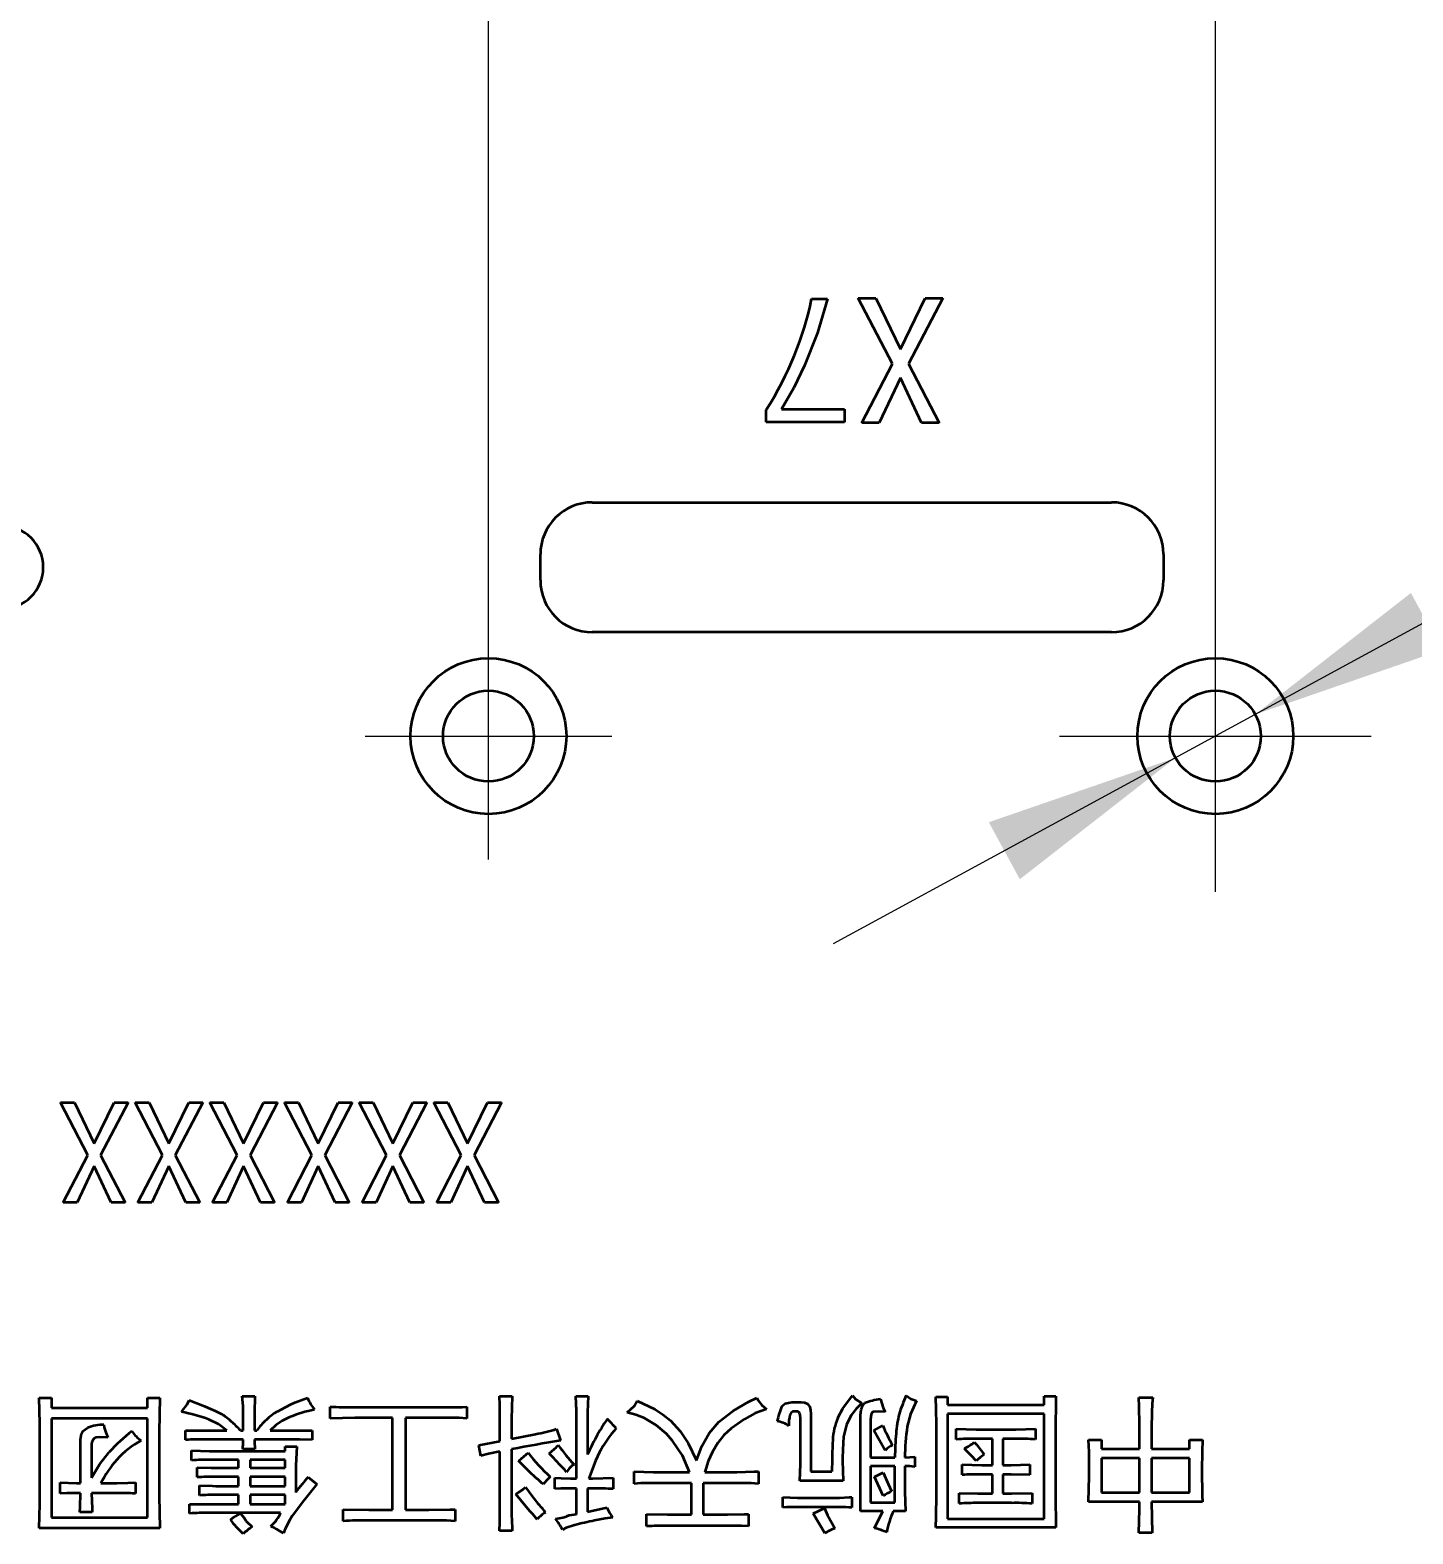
# Model space of a CAD drawing. Header units: millimetres. Extents: x -631 to 3210, y -446 to 2288.
# Drawn here: x -359.8 to -306.5, y 194.5 to 252.4 of the extents above; entities that cross this region are included whole.
import ezdxf

# ---------------------------------------------------------------- set-up
doc = ezdxf.new("R2010")
doc.units = ezdxf.units.MM
doc.linetypes.add('点画线', pattern=[18, 12, -2, 2, -2])
doc.layers.get('0').update_dxf_attribs({"lineweight": 18})
doc.layers.add('中心线层', color=1, linetype='点画线', lineweight=18)
doc.layers.add('尺寸线层', color=3, linetype='Continuous', lineweight=18)
doc.styles.get("Standard").update_dxf_attribs({"font": 'txt.shx', "bigfont": 'gbcbig.shx'})
doc.dimstyles.get("Standard").update_dxf_attribs({"dimscale": 3, "dimtxt": 0.18, "dimasz": 0.18, "dimexe": 0.18, "dimexo": 0.0625, "dimgap": 0.09, "dimtad": 0, "dimtih": 1, "dimtoh": 1, "dimdec": 4, "dimzin": 0, "dimdsep": 46, "dimtxsty": 'Standard', "dimcen": 0.09, "dimdle": 0.36, "dimadec": 0, "dimazin": 0, "dimtfac": 1, "dimtdec": 4, "dimtofl": 0, "dimtmove": 0, "dimatfit": 3, "dimfxl": 0, "dimtolj": 1, "dimtzin": 0, "dimarcsym": 0})

# ---------------------------------------------------------------- blocks, each defined once
blk = doc.blocks.new('*X301')
at = {"layer": '尺寸线层', "linetype": 'Continuous'}
for points in [[(-404.652, 310.484), (-397.152, 311.734), (-397.152, 309.234)], [(-342.152, 310.484), (-349.652, 311.734), (-349.652, 309.234)]]:
    blk.add_hatch(color=0, dxfattribs=at).paths.add_polyline_path(points, flags=0)
at = {"layer": '尺寸线层', "color": 0, "linetype": 'Continuous'}
for p, q in [((-404.652, 227.051), (-404.652, 314.234)), ((-342.152, 227.051), (-342.152, 314.234)), ((-404.652, 310.484), (-342.152, 310.484))]:
    blk.add_line(p, q, dxfattribs=at)
at = {"layer": '尺寸线层', "color": 0, "insert": (-373.402, 316.823), "char_height": 7.5, "width": 45, "attachment_point": 5}
blk.add_mtext('62,5', dxfattribs=at)
blk = doc.blocks.new('*X302')
at = {"layer": '尺寸线层', "linetype": 'Continuous'}
for points in [[(-342.152, 310.484), (-334.652, 311.734), (-334.652, 309.234)], [(-314.152, 310.484), (-321.652, 311.734), (-321.652, 309.234)]]:
    blk.add_hatch(color=0, dxfattribs=at).paths.add_polyline_path(points, flags=0)
at = {"layer": '尺寸线层', "color": 0, "linetype": 'Continuous'}
for p, q in [((-342.152, 227.051), (-342.152, 314.234)), ((-314.152, 227.051), (-314.152, 314.234)), ((-342.152, 310.484), (-314.152, 310.484))]:
    blk.add_line(p, q, dxfattribs=at)
at = {"layer": '尺寸线层', "color": 0, "insert": (-328.152, 316.109), "char_height": 7.5, "width": 24.28571, "attachment_point": 5}
blk.add_mtext('28', dxfattribs=at)
blk = doc.blocks.new('*X308')
at = {"layer": '尺寸线层', "linetype": 'Continuous'}
for points in [[(-312.614, 226.011), (-305.427, 228.491), (-306.62, 230.688)], [(-315.69, 224.34), (-321.685, 219.663), (-322.878, 221.86)]]:
    blk.add_hatch(color=0, dxfattribs=at).paths.add_polyline_path(points, flags=0)
at = {"layer": '尺寸线层', "color": 0, "linetype": 'Continuous'}
for q in [(-328.872, 217.182), (-240.833, 230.359)]:
    blk.add_line((-304.607, 230.359), q, dxfattribs=at)
at = {"layer": '尺寸线层', "color": 0, "char_height": 7.5, "attachment_point": 5}
for s, insert, width in [('4-%%C3,5', (-268.97, 236.699), 77.85714), ('沉孔%%C6*90%%D', (-268.97, 223.693), 112.54762)]:
    blk.add_mtext(s, dxfattribs=dict(at, insert=insert, width=width))

msp = doc.modelspace()

# ---------------------------------------------------------------- linework, layer by layer
at = {"color": 7, "lineweight": 35, "ltscale": 0.015454}
msp.add_line((-329.708, 242.007), (-329.09, 242.007), dxfattribs=at)
at = {"color": 7, "lineweight": 35, "ltscale": 0.071302}
msp.add_line((-326.59, 239.507), (-327.911, 242.035), dxfattribs=at)
at = {"color": 7, "lineweight": 35, "ltscale": 0.016858}
for p, q in [((-327.911, 242.035), (-327.236, 242.035)), ((-327.096, 237.232), (-327.77, 237.232)), ((-324.792, 237.232), (-325.467, 237.232))]:
    msp.add_line(p, q, dxfattribs=at)
at = {"color": 7, "lineweight": 35, "ltscale": 0.054649}
for p, q in [((-327.236, 242.035), (-326.281, 240.069)), ((-326.281, 240.069), (-325.326, 242.035))]:
    msp.add_line(p, q, dxfattribs=at)
at = {"color": 7, "lineweight": 35, "ltscale": 0.071296}
msp.add_line((-324.652, 242.035), (-325.972, 239.507), dxfattribs=at)
at = {"color": 7, "lineweight": 35, "ltscale": 0.016846}
msp.add_line((-325.326, 242.035), (-324.652, 242.035), dxfattribs=at)
at = {"color": 7, "lineweight": 35, "ltscale": 0.064073}
for p, q in [((-327.77, 237.232), (-326.59, 239.507)), ((-325.972, 239.507), (-324.792, 237.232))]:
    msp.add_line(p, q, dxfattribs=at)
at = {"color": 7, "lineweight": 35, "ltscale": 0.048065}
for p, q in [((-326.281, 238.973), (-327.096, 237.232)), ((-325.467, 237.232), (-326.281, 238.973))]:
    msp.add_line(p, q, dxfattribs=at)
at = {"color": 7, "lineweight": 35, "ltscale": 0.011938}
msp.add_line((-331.45, 237.26), (-331.45, 237.737), dxfattribs=at)
at = {"color": 7, "lineweight": 35, "ltscale": 0.060388}
msp.add_line((-330.86, 237.765), (-328.444, 237.765), dxfattribs=at)
at = {"color": 7, "lineweight": 35, "ltscale": 0.01264}
msp.add_line((-328.444, 237.765), (-328.444, 237.26), dxfattribs=at)
at = {"color": 7, "lineweight": 35, "ltscale": 0.075134}
msp.add_line((-328.444, 237.26), (-331.45, 237.26), dxfattribs=at)
at = {"color": 7, "lineweight": 35}
for p, q in [((-338.152, 234.176), (-318.152, 234.176)), ((-318.152, 229.176), (-338.152, 229.176))]:
    msp.add_line(p, q, dxfattribs=at)
at = {"color": 7, "lineweight": 35, "ltscale": 0.025}
for p, q in [((-340.152, 231.176), (-340.152, 232.176)), ((-316.152, 232.176), (-316.152, 231.176))]:
    msp.add_line(p, q, dxfattribs=at)
at = {"color": 7, "lineweight": 35, "ltscale": 0.057041}
for p, q in [((-357.584, 209.041), (-358.641, 211.063)), ((-356.034, 211.063), (-357.09, 209.041)), ((-354.708, 209.041), (-355.765, 211.063)), ((-353.158, 211.063), (-354.214, 209.041)), ((-351.832, 209.041), (-352.888, 211.063)), ((-350.281, 211.063), (-351.337, 209.041)), ((-348.956, 209.041), (-350.012, 211.063)), ((-347.405, 211.063), (-348.461, 209.041)), ((-346.079, 209.041), (-347.135, 211.063)), ((-344.528, 211.063), (-345.584, 209.041)), ((-343.203, 209.041), (-344.259, 211.063)), ((-341.652, 211.063), (-342.708, 209.041))]:
    msp.add_line(p, q, dxfattribs=at)
at = {"color": 7, "lineweight": 35, "ltscale": 0.013477}
for p, q in [((-358.641, 211.063), (-358.102, 211.063)), ((-356.573, 211.063), (-356.034, 211.063)), ((-344.259, 211.063), (-343.72, 211.063)), ((-342.191, 211.063), (-341.652, 211.063)), ((-357.989, 207.221), (-358.528, 207.221)), ((-341.765, 207.221), (-342.304, 207.221))]:
    msp.add_line(p, q, dxfattribs=at)
at = {"color": 7, "lineweight": 35, "ltscale": 0.04372}
for p, q in [((-358.102, 211.063), (-357.337, 209.49)), ((-357.337, 209.49), (-356.573, 211.063)), ((-355.225, 211.063), (-354.461, 209.49)), ((-352.349, 211.063), (-351.584, 209.49)), ((-348.708, 209.49), (-347.944, 211.063)), ((-345.832, 209.49), (-345.068, 211.063)), ((-343.72, 211.063), (-342.956, 209.49)), ((-342.956, 209.49), (-342.191, 211.063))]:
    msp.add_line(p, q, dxfattribs=at)
at = {"color": 7, "lineweight": 35, "ltscale": 0.013489}
for p, q in [((-355.765, 211.063), (-355.225, 211.063)), ((-353.697, 211.063), (-353.158, 211.063)), ((-352.888, 211.063), (-352.349, 211.063)), ((-350.821, 211.063), (-350.281, 211.063)), ((-350.012, 211.063), (-349.472, 211.063)), ((-347.944, 211.063), (-347.405, 211.063)), ((-347.135, 211.063), (-346.596, 211.063)), ((-345.068, 211.063), (-344.528, 211.063)), ((-356.146, 207.221), (-356.686, 207.221)), ((-355.113, 207.221), (-355.652, 207.221)), ((-353.27, 207.221), (-353.81, 207.221)), ((-352.236, 207.221), (-352.776, 207.221)), ((-350.394, 207.221), (-350.933, 207.221)), ((-349.36, 207.221), (-349.899, 207.221)), ((-347.517, 207.221), (-348.057, 207.221)), ((-346.483, 207.221), (-347.023, 207.221)), ((-344.641, 207.221), (-345.18, 207.221)), ((-343.607, 207.221), (-344.146, 207.221)), ((-317.102, 199.715), (-316.562, 199.715))]:
    msp.add_line(p, q, dxfattribs=at)
at = {"color": 7, "lineweight": 35, "ltscale": 0.043715}
for p, q in [((-354.461, 209.49), (-353.697, 211.063)), ((-351.584, 209.49), (-350.821, 211.063)), ((-349.472, 211.063), (-348.708, 209.49)), ((-346.596, 211.063), (-345.832, 209.49))]:
    msp.add_line(p, q, dxfattribs=at)
at = {"color": 7, "lineweight": 35, "ltscale": 0.05126}
for p, q in [((-358.528, 207.221), (-357.584, 209.041)), ((-357.09, 209.041), (-356.146, 207.221)), ((-355.652, 207.221), (-354.708, 209.041)), ((-354.214, 209.041), (-353.27, 207.221)), ((-352.776, 207.221), (-351.832, 209.041)), ((-351.337, 209.041), (-350.394, 207.221)), ((-349.899, 207.221), (-348.956, 209.041)), ((-348.461, 209.041), (-347.517, 207.221)), ((-347.023, 207.221), (-346.079, 209.041)), ((-345.584, 209.041), (-344.641, 207.221)), ((-344.146, 207.221), (-343.203, 209.041)), ((-342.708, 209.041), (-341.765, 207.221))]:
    msp.add_line(p, q, dxfattribs=at)
at = {"color": 7, "lineweight": 35, "ltscale": 0.038456}
for p, q in [((-357.337, 208.614), (-357.989, 207.221)), ((-354.461, 208.614), (-355.113, 207.221)), ((-351.584, 208.614), (-352.236, 207.221)), ((-348.057, 207.221), (-348.708, 208.614)), ((-345.18, 207.221), (-345.832, 208.614)), ((-342.304, 207.221), (-342.956, 208.614))]:
    msp.add_line(p, q, dxfattribs=at)
at = {"color": 7, "lineweight": 35, "ltscale": 0.038451}
for p, q in [((-356.686, 207.221), (-357.337, 208.614)), ((-353.81, 207.221), (-354.461, 208.614)), ((-350.933, 207.221), (-351.584, 208.614)), ((-348.708, 208.614), (-349.36, 207.221)), ((-345.832, 208.614), (-346.483, 207.221)), ((-342.956, 208.614), (-343.607, 207.221))]:
    msp.add_line(p, q, dxfattribs=at)
at = {"color": 7, "lineweight": 35, "ltscale": 0.011792}
for p, q in [((-359.461, 199.692), (-358.989, 199.692)), ((-355.281, 199.692), (-354.81, 199.692)), ((-351.146, 197.715), (-351.618, 197.715)), ((-326.09, 195.333), (-326.562, 195.333))]:
    msp.add_line(p, q, dxfattribs=at)
at = {"color": 7, "lineweight": 35, "ltscale": 0.00955}
for p, q in [((-358.989, 199.692), (-358.989, 199.31)), ((-355.281, 199.31), (-355.281, 199.692)), ((-353.371, 196.636), (-353.371, 197.018)), ((-325.731, 197.423), (-325.731, 197.041)), ((-353.281, 195.94), (-353.281, 196.322))]:
    msp.add_line(p, q, dxfattribs=at)
at = {"color": 7, "lineweight": 35, "ltscale": 0.0927}
for p, q in [((-358.989, 199.31), (-355.281, 199.31)), ((-355.281, 198.906), (-358.989, 198.906)), ((-358.989, 195.086), (-355.281, 195.086))]:
    msp.add_line(p, q, dxfattribs=at)
at = {"color": 7, "lineweight": 35, "ltscale": 0.032589}
msp.add_line((-354.81, 199.692), (-354.832, 198.389), dxfattribs=at)
at = {"color": 7, "lineweight": 35, "ltscale": 0.012354}
for p, q in [((-351.641, 199.76), (-351.146, 199.76)), ((-321.843, 198.119), (-322.337, 198.119)), ((-315.146, 198.074), (-314.652, 198.074))]:
    msp.add_line(p, q, dxfattribs=at)
at = {"color": 7, "lineweight": 35, "ltscale": 0.011237}
for p, q in [((-348.248, 198.906), (-348.248, 199.355)), ((-342.989, 199.355), (-342.989, 198.906))]:
    msp.add_line(p, q, dxfattribs=at)
at = {"color": 7, "lineweight": 35, "ltscale": 0.087073}
msp.add_line((-347.326, 199.333), (-343.843, 199.333), dxfattribs=at)
at = {"color": 7, "lineweight": 35, "ltscale": 0.012366}
for p, q in [((-341.731, 199.76), (-341.236, 199.76)), ((-319.034, 198.074), (-318.54, 198.074)), ((-341.236, 194.569), (-341.731, 194.569))]:
    msp.add_line(p, q, dxfattribs=at)
at = {"color": 7, "lineweight": 35, "ltscale": 0.021917}
msp.add_line((-341.236, 199.76), (-341.259, 198.883), dxfattribs=at)
at = {"color": 7, "lineweight": 35, "ltscale": 0.011804}
for p, q in [((-338.787, 199.76), (-338.315, 199.76)), ((-357.416, 195.288), (-357.888, 195.288))]:
    msp.add_line(p, q, dxfattribs=at)
at = {"color": 7, "lineweight": 35, "ltscale": 0.008984}
msp.add_line((-330.472, 199.535), (-330.113, 199.535), dxfattribs=at)
at = {"color": 7, "lineweight": 35, "ltscale": 0.011243}
for p, q in [((-324.922, 199.737), (-324.472, 199.737)), ((-320.742, 199.76), (-320.292, 199.76)), ((-349.978, 197.827), (-349.528, 197.827))]:
    msp.add_line(p, q, dxfattribs=at)
at = {"color": 7, "lineweight": 35, "ltscale": 0.007865}
for p, q in [((-324.472, 199.737), (-324.472, 199.423)), ((-351.776, 196.996), (-351.776, 197.31)), ((-351.326, 197.31), (-351.326, 196.996)), ((-349.978, 196.996), (-349.978, 197.31))]:
    msp.add_line(p, q, dxfattribs=at)
at = {"color": 7, "lineweight": 35, "ltscale": 0.09325}
for p, q in [((-324.472, 199.423), (-320.742, 199.423)), ((-320.742, 199.086), (-324.472, 199.086)), ((-324.472, 195.041), (-320.742, 195.041))]:
    msp.add_line(p, q, dxfattribs=at)
at = {"color": 7, "lineweight": 35, "ltscale": 0.008427}
for p, q in [((-320.742, 199.423), (-320.742, 199.76)), ((-318.54, 198.074), (-318.54, 197.737)), ((-315.146, 197.737), (-315.146, 198.074))]:
    msp.add_line(p, q, dxfattribs=at)
at = {"color": 7, "lineweight": 35, "ltscale": 0.035959}
msp.add_line((-320.292, 199.76), (-320.315, 198.322), dxfattribs=at)
at = {"color": 7, "lineweight": 35, "ltscale": 0.095506}
for p, q in [((-358.989, 198.906), (-358.989, 195.086)), ((-355.281, 195.086), (-355.281, 198.906))]:
    msp.add_line(p, q, dxfattribs=at)
at = {"color": 7, "lineweight": 35, "ltscale": 0.012921}
for p, q in [((-351.596, 198.434), (-351.596, 198.951)), ((-351.169, 198.951), (-351.169, 198.434))]:
    msp.add_line(p, q, dxfattribs=at)
at = {"color": 7, "lineweight": 35, "ltscale": 0.023603}
msp.add_line((-347.304, 198.928), (-348.248, 198.906), dxfattribs=at)
at = {"color": 7, "lineweight": 35, "ltscale": 0.036511}
for p, q in [((-345.843, 198.928), (-347.304, 198.928)), ((-318.54, 197.737), (-317.079, 197.737)), ((-316.607, 197.737), (-315.146, 197.737)), ((-317.079, 197.378), (-318.54, 197.378)), ((-315.146, 197.378), (-316.607, 197.378)), ((-318.54, 196.052), (-317.079, 196.052)), ((-316.607, 196.052), (-315.146, 196.052))]:
    msp.add_line(p, q, dxfattribs=at)
at = {"color": 7, "lineweight": 35, "ltscale": 0.088764}
for p, q in [((-345.843, 195.378), (-345.843, 198.928)), ((-345.349, 198.928), (-345.349, 195.378))]:
    msp.add_line(p, q, dxfattribs=at)
at = {"color": 7, "lineweight": 35, "ltscale": 0.037073}
msp.add_line((-343.866, 198.928), (-345.349, 198.928), dxfattribs=at)
at = {"color": 7, "lineweight": 35, "ltscale": 0.021349}
msp.add_line((-341.708, 198.03), (-341.708, 198.883), dxfattribs=at)
at = {"color": 7, "lineweight": 35, "ltscale": 0.019101}
msp.add_line((-341.259, 198.883), (-341.259, 198.119), dxfattribs=at)
at = {"color": 7, "lineweight": 35, "ltscale": 0.060113}
for p, q in [((-338.765, 196.591), (-338.765, 198.996)), ((-324.899, 195.962), (-324.899, 198.367))]:
    msp.add_line(p, q, dxfattribs=at)
at = {"color": 7, "lineweight": 35, "ltscale": 0.037079}
msp.add_line((-338.337, 198.996), (-338.337, 197.513), dxfattribs=at)
at = {"color": 7, "lineweight": 35, "ltscale": 0.002808}
msp.add_line((-330.27, 199.176), (-330.382, 199.176), dxfattribs=at)
at = {"color": 7, "lineweight": 35, "ltscale": 0.039887}
msp.add_line((-330.135, 197.31), (-330.135, 198.906), dxfattribs=at)
at = {"color": 7, "lineweight": 35, "ltscale": 0.055618}
msp.add_line((-329.731, 199.086), (-329.731, 196.861), dxfattribs=at)
at = {"color": 7, "lineweight": 35, "ltscale": 0.092697}
msp.add_line((-327.821, 195.333), (-327.821, 199.041), dxfattribs=at)
at = {"color": 7, "lineweight": 35, "ltscale": 0.036517}
msp.add_line((-327.438, 198.861), (-327.438, 197.4), dxfattribs=at)
at = {"color": 7, "lineweight": 35, "ltscale": 0.009824}
msp.add_line((-327.304, 198.434), (-326.967, 198.636), dxfattribs=at)
at = {"color": 7, "lineweight": 35, "ltscale": 0.101123}
for p, q in [((-324.472, 199.086), (-324.472, 195.041)), ((-320.742, 195.041), (-320.742, 199.086))]:
    msp.add_line(p, q, dxfattribs=at)
at = {"color": 7, "lineweight": 35, "ltscale": 0.024157}
msp.add_line((-317.079, 197.737), (-317.079, 198.704), dxfattribs=at)
at = {"color": 7, "lineweight": 35, "ltscale": 0.025842}
for p, q in [((-316.607, 198.771), (-316.607, 197.737)), ((-349.573, 197.086), (-349.573, 196.052))]:
    msp.add_line(p, q, dxfattribs=at)
at = {"color": 7, "lineweight": 35, "ltscale": 0.061797}
for p, q in [((-359.438, 195.917), (-359.438, 198.389)), ((-354.832, 198.389), (-354.832, 195.917))]:
    msp.add_line(p, q, dxfattribs=at)
at = {"color": 7, "lineweight": 35, "ltscale": 0.042135}
msp.add_line((-357.866, 196.412), (-357.866, 198.097), dxfattribs=at)
at = {"color": 7, "lineweight": 35, "ltscale": 0.008989}
for p, q in [((-353.821, 198.074), (-353.821, 198.434)), ((-348.944, 198.434), (-348.944, 198.074)), ((-353.664, 195.243), (-353.664, 195.603))]:
    msp.add_line(p, q, dxfattribs=at)
at = {"color": 7, "lineweight": 35, "ltscale": 0.039893}
msp.add_line((-353.821, 198.434), (-352.225, 198.434), dxfattribs=at)
at = {"color": 7, "lineweight": 35, "ltscale": 0.035962}
for p, q in [((-351.596, 198.097), (-353.034, 198.097)), ((-334.337, 196.412), (-335.776, 196.412))]:
    msp.add_line(p, q, dxfattribs=at)
at = {"color": 7, "lineweight": 35, "ltscale": 0.00282}
msp.add_line((-351.708, 198.434), (-351.596, 198.434), dxfattribs=at)
at = {"color": 7, "lineweight": 35, "ltscale": 0.002246}
msp.add_line((-351.169, 198.434), (-351.079, 198.434), dxfattribs=at)
at = {"color": 7, "lineweight": 35, "ltscale": 0.035388}
msp.add_line((-349.753, 198.097), (-351.169, 198.097), dxfattribs=at)
at = {"color": 7, "lineweight": 35, "ltscale": 0.040442}
msp.add_line((-350.562, 198.434), (-348.944, 198.434), dxfattribs=at)
at = {"color": 7, "lineweight": 35, "ltscale": 0.023469}
msp.add_line((-341.259, 198.119), (-340.337, 198.299), dxfattribs=at)
at = {"color": 7, "lineweight": 35, "ltscale": 0.011904}
msp.add_line((-339.528, 198.501), (-339.371, 198.052), dxfattribs=at)
at = {"color": 7, "lineweight": 35, "ltscale": 0.010113}
for p, q in [((-324.135, 198.097), (-324.135, 198.501)), ((-321.079, 198.501), (-321.079, 198.097)), ((-323.911, 196.726), (-323.911, 197.131)), ((-321.304, 197.131), (-321.304, 196.726)), ((-330.81, 195.468), (-330.81, 195.872)), ((-328.158, 195.872), (-328.158, 195.468))]:
    msp.add_line(p, q, dxfattribs=at)
at = {"color": 7, "lineweight": 35, "ltscale": 0.038196}
msp.add_line((-323.371, 198.479), (-321.843, 198.479), dxfattribs=at)
at = {"color": 7, "lineweight": 35, "ltscale": 0.015723}
msp.add_line((-322.742, 198.119), (-323.371, 198.119), dxfattribs=at)
at = {"color": 7, "lineweight": 35, "ltscale": 0.025281}
for p, q in [((-322.742, 197.108), (-322.742, 198.119)), ((-322.337, 198.119), (-322.337, 197.108)), ((-338.765, 195.198), (-338.765, 196.209))]:
    msp.add_line(p, q, dxfattribs=at)
at = {"color": 7, "lineweight": 35, "ltscale": 0.019112}
for p, q in [((-321.843, 198.479), (-321.079, 198.501)), ((-323.911, 197.131), (-323.146, 197.108))]:
    msp.add_line(p, q, dxfattribs=at)
at = {"color": 7, "lineweight": 35, "ltscale": 0.058989}
msp.add_line((-320.315, 198.322), (-320.315, 195.962), dxfattribs=at)
at = {"color": 7, "lineweight": 35, "ltscale": 0.032022}
msp.add_line((-357.438, 197.895), (-357.438, 196.614), dxfattribs=at)
at = {"color": 7, "lineweight": 35, "ltscale": 0.009551}
msp.add_line((-353.596, 197.288), (-353.596, 197.67), dxfattribs=at)
at = {"color": 7, "lineweight": 35, "ltscale": 0.017416}
msp.add_line((-353.596, 197.67), (-352.899, 197.648), dxfattribs=at)
at = {"color": 7, "lineweight": 35, "ltscale": 0.073035}
msp.add_line((-352.899, 197.648), (-349.978, 197.648), dxfattribs=at)
at = {"color": 7, "lineweight": 35, "ltscale": 0.004494}
msp.add_line((-349.978, 197.648), (-349.978, 197.827), dxfattribs=at)
at = {"color": 7, "lineweight": 35, "ltscale": 0.018573}
msp.add_line((-349.528, 197.827), (-349.573, 197.086), dxfattribs=at)
at = {"color": 7, "lineweight": 35, "ltscale": 0.020594}
msp.add_line((-342.517, 197.872), (-341.708, 198.03), dxfattribs=at)
at = {"color": 7, "lineweight": 35, "ltscale": 0.010252}
msp.add_line((-342.45, 197.468), (-342.517, 197.872), dxfattribs=at)
at = {"color": 7, "lineweight": 35, "ltscale": 0.062921}
for p, q in [((-341.708, 195.108), (-341.708, 197.625)), ((-341.259, 197.715), (-341.259, 195.198))]:
    msp.add_line(p, q, dxfattribs=at)
at = {"color": 7, "lineweight": 35, "ltscale": 0.027527}
msp.add_line((-351.776, 197.31), (-352.877, 197.31), dxfattribs=at)
at = {"color": 7, "lineweight": 35, "ltscale": 0.023035}
for p, q in [((-352.697, 196.996), (-351.776, 196.996)), ((-351.776, 196.659), (-352.697, 196.659)), ((-346.765, 195.378), (-345.843, 195.378)), ((-335.259, 195.198), (-334.337, 195.198))]:
    msp.add_line(p, q, dxfattribs=at)
at = {"color": 7, "lineweight": 35, "ltscale": 0.033704}
for p, q in [((-349.978, 197.31), (-351.326, 197.31)), ((-351.326, 196.996), (-349.978, 196.996)), ((-349.978, 196.659), (-351.326, 196.659)), ((-351.326, 196.299), (-349.978, 196.299)), ((-349.978, 195.962), (-351.326, 195.962)), ((-351.326, 195.603), (-349.978, 195.603))]:
    msp.add_line(p, q, dxfattribs=at)
at = {"color": 7, "lineweight": 35, "ltscale": 0.018278}
msp.add_line((-340.472, 196.749), (-340.989, 197.265), dxfattribs=at)
at = {"color": 7, "lineweight": 35, "ltscale": 0.019109}
msp.add_line((-328.517, 197.265), (-328.495, 196.501), dxfattribs=at)
at = {"color": 7, "lineweight": 35, "ltscale": 0.023596}
for p, q in [((-327.438, 197.4), (-326.495, 197.4)), ((-326.495, 197.063), (-327.438, 197.063)), ((-356.495, 196.03), (-357.438, 196.03)), ((-333.888, 195.198), (-332.944, 195.198)), ((-327.438, 195.67), (-326.495, 195.67))]:
    msp.add_line(p, q, dxfattribs=at)
at = {"color": 7, "lineweight": 35, "ltscale": 0.034831}
for p, q in [((-327.438, 197.063), (-327.438, 195.67)), ((-326.495, 195.67), (-326.495, 197.063))]:
    msp.add_line(p, q, dxfattribs=at)
at = {"color": 7, "lineweight": 35, "ltscale": 0.024719}
msp.add_line((-326.113, 197.063), (-326.113, 196.074), dxfattribs=at)
at = {"color": 7, "lineweight": 35, "ltscale": 0.010107}
for p, q in [((-323.146, 197.108), (-322.742, 197.108)), ((-322.742, 196.749), (-323.146, 196.749))]:
    msp.add_line(p, q, dxfattribs=at)
at = {"color": 7, "lineweight": 35, "ltscale": 0.007861}
for p, q in [((-322.337, 197.108), (-322.023, 197.108)), ((-322.023, 196.749), (-322.337, 196.749))]:
    msp.add_line(p, q, dxfattribs=at)
at = {"color": 7, "lineweight": 35, "ltscale": 0.01799}
for p, q in [((-322.023, 197.108), (-321.304, 197.131)), ((-321.304, 196.726), (-322.023, 196.749)), ((-324.023, 196.03), (-323.304, 196.007))]:
    msp.add_line(p, q, dxfattribs=at)
at = {"color": 7, "lineweight": 35, "ltscale": 0.033146}
for p, q in [((-318.54, 197.378), (-318.54, 196.052)), ((-317.079, 196.052), (-317.079, 197.378)), ((-316.607, 197.378), (-316.607, 196.052)), ((-315.146, 196.052), (-315.146, 197.378))]:
    msp.add_line(p, q, dxfattribs=at)
at = {"color": 7, "lineweight": 35, "ltscale": 0.010674}
for p, q in [((-358.652, 196.007), (-358.652, 196.434)), ((-355.753, 196.434), (-355.753, 196.007)), ((-339.596, 196.187), (-339.596, 196.614)), ((-337.349, 196.614), (-337.349, 196.187))]:
    msp.add_line(p, q, dxfattribs=at)
at = {"color": 7, "lineweight": 35, "ltscale": 0.015173}
msp.add_line((-357.079, 196.412), (-356.472, 196.412), dxfattribs=at)
at = {"color": 7, "lineweight": 35, "ltscale": 0.021912}
for p, q in [((-352.652, 196.299), (-351.776, 196.299)), ((-351.776, 195.962), (-352.652, 195.962))]:
    msp.add_line(p, q, dxfattribs=at)
at = {"color": 7, "lineweight": 35, "ltscale": 0.008988}
for p, q in [((-351.776, 196.299), (-351.776, 196.659)), ((-351.326, 196.659), (-351.326, 196.299)), ((-349.978, 196.299), (-349.978, 196.659)), ((-351.776, 195.603), (-351.776, 195.962)), ((-351.326, 195.962), (-351.326, 195.603)), ((-349.978, 195.603), (-349.978, 195.962))]:
    msp.add_line(p, q, dxfattribs=at)
at = {"color": 7, "lineweight": 35, "ltscale": 0.020353}
msp.add_line((-348.765, 196.367), (-349.28, 195.736), dxfattribs=at)
at = {"color": 7, "lineweight": 35, "ltscale": 0.010788}
msp.add_line((-349.102, 196.636), (-348.765, 196.367), dxfattribs=at)
at = {"color": 7, "lineweight": 35, "ltscale": 0.005615}
msp.add_line((-338.989, 196.591), (-338.765, 196.591), dxfattribs=at)
at = {"color": 7, "lineweight": 35, "ltscale": 0.003931}
msp.add_line((-338.292, 196.591), (-338.135, 196.591), dxfattribs=at)
at = {"color": 7, "lineweight": 35, "ltscale": 0.019674}
for p, q in [((-338.135, 196.591), (-337.349, 196.614)), ((-322, 196.007), (-321.214, 196.03))]:
    msp.add_line(p, q, dxfattribs=at)
at = {"color": 7, "lineweight": 35, "ltscale": 0.011798}
for p, q in [((-336.54, 196.389), (-336.54, 196.861)), ((-331.753, 196.861), (-331.753, 196.389))]:
    msp.add_line(p, q, dxfattribs=at)
at = {"color": 7, "lineweight": 35, "ltscale": 0.018539}
for p, q in [((-336.54, 196.861), (-335.798, 196.839)), ((-322.742, 196.007), (-322.742, 196.749)), ((-322.337, 196.749), (-322.337, 196.007))]:
    msp.add_line(p, q, dxfattribs=at)
at = {"color": 7, "lineweight": 35, "ltscale": 0.034839}
msp.add_line((-335.798, 196.839), (-334.405, 196.839), dxfattribs=at)
at = {"color": 7, "lineweight": 35, "ltscale": 0.030337}
for p, q in [((-334.337, 195.198), (-334.337, 196.412)), ((-333.888, 196.412), (-333.888, 195.198))]:
    msp.add_line(p, q, dxfattribs=at)
at = {"color": 7, "lineweight": 35, "ltscale": 0.032593}
msp.add_line((-332.584, 196.412), (-333.888, 196.412), dxfattribs=at)
at = {"color": 7, "lineweight": 35, "ltscale": 0.030908}
msp.add_line((-333.821, 196.839), (-332.584, 196.839), dxfattribs=at)
at = {"color": 7, "lineweight": 35, "ltscale": 0.041577}
for p, q in [((-328.495, 196.501), (-330.158, 196.501)), ((-328.607, 195.49), (-330.27, 195.49))]:
    msp.add_line(p, q, dxfattribs=at)
at = {"color": 7, "lineweight": 35, "ltscale": 0.020227}
msp.add_line((-329.731, 196.861), (-328.922, 196.861), dxfattribs=at)
at = {"color": 7, "lineweight": 35, "ltscale": 0.009296}
msp.add_line((-327.281, 196.659), (-326.944, 196.816), dxfattribs=at)
at = {"color": 7, "lineweight": 35, "ltscale": 0.020362}
msp.add_line((-326.944, 195.917), (-327.281, 196.659), dxfattribs=at)
at = {"color": 7, "lineweight": 35, "ltscale": 0.030904}
msp.add_line((-354.832, 195.917), (-354.81, 194.681), dxfattribs=at)
at = {"color": 7, "lineweight": 35, "ltscale": 0.021152}
msp.add_line((-340.562, 195.333), (-341.102, 195.985), dxfattribs=at)
at = {"color": 7, "lineweight": 35, "ltscale": 0.006177}
msp.add_line((-338.765, 196.209), (-339.012, 196.209), dxfattribs=at)
at = {"color": 7, "lineweight": 35, "ltscale": 0.005054}
msp.add_line((-338.135, 196.209), (-338.337, 196.209), dxfattribs=at)
at = {"color": 7, "lineweight": 35, "ltscale": 0.022472}
msp.add_line((-338.337, 196.209), (-338.337, 195.31), dxfattribs=at)
at = {"color": 7, "lineweight": 35, "ltscale": 0.014062}
msp.add_line((-330.81, 195.872), (-330.248, 195.85), dxfattribs=at)
at = {"color": 7, "lineweight": 35, "ltscale": 0.040454}
msp.add_line((-330.248, 195.85), (-328.629, 195.85), dxfattribs=at)
at = {"color": 7, "lineweight": 35, "ltscale": 0.018548}
msp.add_line((-326.113, 196.074), (-326.09, 195.333), dxfattribs=at)
at = {"color": 7, "lineweight": 35, "ltscale": 0.010112}
for p, q in [((-324.023, 195.625), (-324.023, 196.03)), ((-321.214, 196.03), (-321.214, 195.625))]:
    msp.add_line(p, q, dxfattribs=at)
at = {"color": 7, "lineweight": 35, "ltscale": 0.014038}
msp.add_line((-323.304, 196.007), (-322.742, 196.007), dxfattribs=at)
at = {"color": 7, "lineweight": 35, "ltscale": 0.008423}
msp.add_line((-322.337, 196.007), (-322, 196.007), dxfattribs=at)
at = {"color": 7, "lineweight": 35, "ltscale": 0.031466}
msp.add_line((-320.315, 195.962), (-320.292, 194.704), dxfattribs=at)
at = {"color": 7, "lineweight": 35, "ltscale": 0.047192}
msp.add_line((-353.664, 195.603), (-351.776, 195.603), dxfattribs=at)
at = {"color": 7, "lineweight": 35, "ltscale": 0.069104}
msp.add_line((-350.158, 195.265), (-352.922, 195.265), dxfattribs=at)
at = {"color": 7, "lineweight": 35, "ltscale": 0.011236}
for p, q in [((-347.753, 194.951), (-347.753, 195.4)), ((-343.438, 195.4), (-343.438, 194.951))]:
    msp.add_line(p, q, dxfattribs=at)
at = {"color": 7, "lineweight": 35, "ltscale": 0.024726}
msp.add_line((-347.753, 195.4), (-346.765, 195.378), dxfattribs=at)
at = {"color": 7, "lineweight": 35, "ltscale": 0.022473}
msp.add_line((-345.349, 195.378), (-344.45, 195.378), dxfattribs=at)
at = {"color": 7, "lineweight": 35, "ltscale": 0.018955}
msp.add_line((-338.337, 195.31), (-337.596, 195.468), dxfattribs=at)
at = {"color": 7, "lineweight": 35, "ltscale": 0.011797}
for p, q in [((-336.068, 194.749), (-336.068, 195.221)), ((-332.135, 195.221), (-332.135, 194.749))]:
    msp.add_line(p, q, dxfattribs=at)
at = {"color": 7, "lineweight": 35, "ltscale": 0.020235}
msp.add_line((-336.068, 195.221), (-335.259, 195.198), dxfattribs=at)
at = {"color": 7, "lineweight": 35, "ltscale": 0.011806}
msp.add_line((-329.641, 195.243), (-329.214, 195.445), dxfattribs=at)
at = {"color": 7, "lineweight": 35, "ltscale": 0.022158}
msp.add_line((-329.191, 194.479), (-329.641, 195.243), dxfattribs=at)
at = {"color": 7, "lineweight": 35, "ltscale": 0.02135}
msp.add_line((-326.967, 195.333), (-327.821, 195.333), dxfattribs=at)
at = {"color": 7, "lineweight": 35, "ltscale": 0.018089}
msp.add_line((-327.281, 194.681), (-326.967, 195.333), dxfattribs=at)
at = {"color": 7, "lineweight": 35, "ltscale": 0.032581}
msp.add_line((-322, 195.648), (-323.304, 195.648), dxfattribs=at)
at = {"color": 7, "lineweight": 35, "ltscale": 0.048877}
msp.add_line((-317.079, 195.692), (-319.034, 195.692), dxfattribs=at)
at = {"color": 7, "lineweight": 35, "ltscale": 0.029781}
msp.add_line((-316.607, 195.692), (-316.584, 194.501), dxfattribs=at)
at = {"color": 7, "lineweight": 35, "ltscale": 0.048865}
msp.add_line((-314.652, 195.692), (-316.607, 195.692), dxfattribs=at)
at = {"color": 7, "lineweight": 35, "ltscale": 0.116284}
msp.add_line((-354.81, 194.681), (-359.461, 194.681), dxfattribs=at)
at = {"color": 7, "lineweight": 35, "ltscale": 0.007952}
msp.add_line((-351.596, 194.457), (-351.821, 194.681), dxfattribs=at)
at = {"color": 7, "lineweight": 35, "ltscale": 0.007943}
msp.add_line((-351.483, 194.951), (-351.259, 194.726), dxfattribs=at)
at = {"color": 7, "lineweight": 35, "ltscale": 0.057874}
msp.add_line((-344.45, 194.973), (-346.765, 194.973), dxfattribs=at)
at = {"color": 7, "lineweight": 35, "ltscale": 0.057861}
msp.add_line((-332.944, 194.771), (-335.259, 194.771), dxfattribs=at)
at = {"color": 7, "lineweight": 35, "ltscale": 0.115735}
msp.add_line((-320.292, 194.704), (-324.922, 194.704), dxfattribs=at)
at = {"color": 7, "lineweight": 35, "ltscale": 0.012927}
msp.add_line((-316.584, 194.501), (-317.102, 194.501), dxfattribs=at)
at = {"color": 7, "lineweight": 35}
for points in [[(-329.09, 242.007), (-329.474, 240.703), (-329.979, 239.441), (-330.395, 238.591), (-330.86, 237.765)], [(-328.693, 198.927), (-328.501, 199.288), (-328.135, 199.782)], [(-328.135, 199.782), (-328.014, 199.639), (-327.776, 199.49)], [(-326.068, 199.782), (-325.878, 199.654), (-325.664, 199.58)], [(-353.978, 199.153), (-353.756, 199.438), (-353.686, 199.603)], [(-353.686, 199.603), (-353.089, 199.377), (-352.944, 199.31)], [(-352.944, 199.31), (-352.684, 199.19), (-352.427, 199.063)], [(-351.596, 198.951), (-351.602, 199.386), (-351.641, 199.76)], [(-351.146, 199.76), (-351.167, 199.113), (-351.169, 198.951)], [(-350.27, 199.176), (-350.137, 199.242), (-349.776, 199.445)], [(-349.776, 199.445), (-349.607, 199.52), (-349.124, 199.692)], [(-343.843, 199.333), (-343.16, 199.343), (-342.989, 199.355)], [(-338.315, 199.76), (-338.334, 199.149), (-338.337, 198.996)], [(-336.81, 199.131), (-336.544, 199.372), (-336.427, 199.58)], [(-336.427, 199.58), (-335.747, 199.263), (-335.434, 199.06), (-335.141, 198.822)], [(-333.276, 198.766), (-332.73, 199.192), (-332.132, 199.541), (-331.821, 199.692)], [(-331.438, 199.265), (-331.88, 199.105), (-332.293, 198.881), (-332.805, 198.518)], [(-331.821, 199.692), (-331.766, 199.59), (-331.616, 199.414), (-331.438, 199.265)], [(-330.854, 199.378), (-330.722, 199.483), (-330.472, 199.535)], [(-330.113, 199.535), (-329.978, 199.519), (-329.86, 199.459), (-329.778, 199.352), (-329.741, 199.222), (-329.731, 199.086)], [(-327.776, 199.49), (-327.992, 199.27), (-328.179, 199.026), (-328.36, 198.659)], [(-327.821, 199.041), (-327.801, 199.235), (-327.73, 199.418), (-327.664, 199.49)], [(-327.057, 199.648), (-326.953, 199.311), (-326.877, 199.153)], [(-325.664, 199.58), (-325.895, 199.066), (-326.023, 198.591)], [(-356.967, 198.659), (-356.956, 198.555), (-356.892, 198.357), (-356.81, 198.164)], [(-352.225, 198.434), (-352.552, 198.684), (-352.92, 198.864)], [(-349.819, 198.947), (-350.094, 198.816), (-350.347, 198.647), (-350.562, 198.434)], [(-342.989, 198.906), (-343.279, 198.923), (-343.866, 198.928)], [(-335.298, 198.305), (-335.696, 198.647), (-336.148, 198.911), (-336.472, 199.039), (-336.81, 199.131)], [(-335.141, 198.822), (-334.765, 198.414), (-334.456, 197.954), (-334.135, 197.288)], [(-334.135, 197.288), (-333.937, 197.83), (-333.654, 198.332), (-333.276, 198.766)], [(-330.382, 199.176), (-330.425, 199.168), (-330.494, 199.116), (-330.54, 199.041)], [(-330.135, 198.906), (-330.146, 199.039), (-330.166, 199.103), (-330.183, 199.132), (-330.24, 199.172), (-330.27, 199.176)], [(-328.36, 198.659), (-328.477, 198.198), (-328.495, 197.962)], [(-327.326, 199.153), (-327.361, 199.142), (-327.387, 199.115), (-327.413, 199.06), (-327.438, 198.861)], [(-326.877, 199.153), (-327.147, 199.17), (-327.326, 199.153)], [(-357.866, 198.097), (-357.829, 198.318), (-357.775, 198.414), (-357.596, 198.546)], [(-357.326, 198.142), (-357.385, 198.098), (-357.43, 197.992), (-357.438, 197.895)], [(-356.81, 198.164), (-357.123, 198.179), (-357.261, 198.164), (-357.326, 198.142)], [(-351.169, 198.097), (-351.163, 198.021), (-351.146, 197.715)], [(-348.944, 198.074), (-349.429, 198.096), (-349.753, 198.097)], [(-334.405, 196.839), (-334.683, 197.473), (-335.068, 198.046), (-335.298, 198.305)], [(-332.805, 198.518), (-333.083, 198.259), (-333.32, 197.963), (-333.524, 197.621), (-333.685, 197.257), (-333.821, 196.839)], [(-326.877, 197.67), (-327.086, 198.054), (-327.304, 198.434)], [(-324.135, 198.501), (-323.753, 198.489), (-323.371, 198.479)], [(-319.012, 196.928), (-319.014, 197.616), (-319.034, 198.074)], [(-314.652, 198.074), (-314.664, 197.616), (-314.675, 196.928)], [(-357.438, 196.614), (-357.133, 197.13), (-356.765, 197.603)], [(-341.708, 197.625), (-342.156, 197.543), (-342.45, 197.468)], [(-337.87, 197.605), (-338.027, 197.274), (-338.292, 196.591)], [(-328.495, 197.962), (-328.515, 197.405), (-328.517, 197.265)], [(-323.371, 197.265), (-323.545, 197.459), (-323.821, 197.737)], [(-323.438, 197.985), (-323.357, 197.894), (-323.057, 197.513)], [(-323.057, 197.513), (-323.217, 197.393), (-323.371, 197.265)], [(-353.371, 197.018), (-352.832, 196.999), (-352.697, 196.996)], [(-338.854, 197.131), (-338.925, 197.086), (-339.045, 196.971), (-339.146, 196.839)], [(-330.158, 196.501), (-330.135, 197.148), (-330.135, 197.31)], [(-326.113, 197.4), (-325.922, 197.412), (-325.731, 197.423)], [(-319.034, 195.692), (-319.012, 196.681), (-319.012, 196.928)], [(-314.675, 196.928), (-314.656, 195.94), (-314.652, 195.692)], [(-358.652, 196.434), (-358.023, 196.414), (-357.866, 196.412)], [(-356.472, 196.412), (-356.041, 196.427), (-355.753, 196.434)], [(-353.281, 196.322), (-352.778, 196.302), (-352.652, 196.299)], [(-339.596, 196.614), (-339.353, 196.603), (-338.989, 196.591)], [(-335.776, 196.412), (-336.286, 196.406), (-336.54, 196.389)], [(-332.584, 196.839), (-331.919, 196.858), (-331.753, 196.861)], [(-331.753, 196.389), (-332.028, 196.406), (-332.584, 196.412)], [(-326.944, 196.816), (-326.756, 196.384), (-326.629, 196.097)], [(-357.866, 196.03), (-358.391, 196.024), (-358.652, 196.007)], [(-357.888, 195.288), (-357.873, 195.483), (-357.866, 196.03)], [(-357.438, 196.03), (-357.419, 195.436), (-357.416, 195.288)], [(-349.28, 195.736), (-349.707, 195.152), (-349.803, 194.999)], [(-341.102, 195.985), (-340.837, 196.154), (-340.72, 196.254)], [(-340.72, 196.254), (-340.439, 195.875), (-340.248, 195.625)], [(-339.012, 196.209), (-339.363, 196.206), (-339.596, 196.187)], [(-328.629, 195.85), (-328.252, 195.869), (-328.158, 195.872)], [(-324.922, 194.704), (-324.905, 195.122), (-324.899, 195.962)], [(-352.09, 194.996), (-351.998, 195.072), (-351.708, 195.243)], [(-351.708, 195.243), (-351.566, 195.073), (-351.483, 194.951)], [(-344.45, 195.378), (-343.641, 195.397), (-343.438, 195.4)], [(-341.259, 195.198), (-341.24, 194.695), (-341.236, 194.569)], [(-340.27, 195.018), (-340.441, 195.211), (-340.562, 195.333)], [(-332.944, 195.198), (-332.297, 195.218), (-332.135, 195.221)], [(-329.214, 195.445), (-329.095, 195.183), (-328.81, 194.681)], [(-350.54, 194.749), (-350.351, 194.939), (-350.315, 194.996)], [(-349.803, 194.999), (-349.98, 194.657), (-350.045, 194.479)], [(-343.438, 194.951), (-343.772, 194.968), (-344.45, 194.973)], [(-341.731, 194.569), (-341.709, 194.892), (-341.708, 195.108)], [(-339.573, 195.041), (-339.287, 195.092), (-339.146, 195.131)], [(-338.832, 194.794), (-339.155, 194.693), (-339.304, 194.614)], [(-337.371, 195.086), (-337.651, 195.053), (-338.067, 194.971)], [(-332.135, 194.749), (-332.403, 194.765), (-332.944, 194.771)]]:
    msp.add_lwpolyline(points, dxfattribs=at)
for centre, radius in [((-342.152, 225.176), 3), ((-314.152, 225.176), 3), ((-342.152, 225.176), 1.75), ((-314.152, 225.176), 1.75)]:
    msp.add_circle(centre, radius, dxfattribs=at)
for centre, radius, start, end in [((-338.152, 232.176), 2, 90, 180.00001), ((-318.152, 232.176), 2, 360, 90), ((-360.902, 231.676), 1.6, 270, 90), ((-338.152, 231.176), 2, 180.00001, 270), ((-318.152, 231.176), 2, 270, 360), ((-316.272, 195.698), 10.613, 157.36723, 161.51426), ((-384.83, 198.627), 25.392, 359.46258, 2.40437), ((-347.709, 193.785), 5.576, 101.84552, 112.22845), ((-347.448, 200.39), 1.815, 202.59809, 219.19778), ((-347.518, 211.194), 11.861, 266.47347, 270.92634), ((-352.777, 199.055), 11.069, 359.10982, 3.64891), ((-348.895, 199.087), 10.131, 359.48211, 3.80594), ((-327.266, 197.957), 3.859, 158.3978, 167.48256), ((-326.679, 196.923), 2.75, 97.9002, 110.98763), ((-351.438, 198.645), 26.54, 359.39891, 2.35894), ((-338.026, 198.744), 20.947, 359.88904, 2.65602), ((-305.666, 198.715), 10.941, 174.75774, 179.70739), ((-356.972, 196.865), 1.793, 89.84034, 110.37147), ((-355.537, 191.361), 7.947, 70.77497, 78.68363), ((-353.329, 197.489), 1.815, 44.97575, 60.20533), ((-353.558, 196.926), 2.386, 39.19777, 50.66369), ((-349.334, 197.253), 2.106, 131.13618, 145.89867), ((-349.238, 197.327), 2.117, 119.18359, 134.4329), ((-330.266, 193.855), 8.869, 145.46582, 150.94337), ((-341.133, 195.197), 5.124, 40.48798, 46.00104), ((-331.171, 197.807), 0.997, 53.97194, 82.07843), ((-328.808, 198.646), 1.777, 167.17615, 181.05223), ((-326.521, 197.981), 2.369, 156.46398, 177.73576), ((-319.749, 201.776), 7.871, 203.50683, 209.72787), ((-320.101, 197.731), 6.377, 167.94188, 174.68492), ((-351.099, 192.335), 7.736, 128.24344, 137.08582), ((-354.084, 195.235), 3.164, 117.14121, 139.00787), ((-354.758, 199.182), 1.368, 214.28847, 235.71065), ((-353.179, 188.891), 9.206, 89.09618, 93.99445), ((-355.439, 198.136), 3.843, 353.71174, 359.41898), ((-331.857, 150.715), 47.93, 99.0197, 101.31203), ((-341.223, 203.558), 5.333, 279.56265, 288.5313), ((-327.242, 192.471), 12.187, 152.16343, 155.56548), ((-333.588, 195.322), 4.853, 138.72945, 151.9392), ((-303.32, 196.732), 25.602, 176.99453, 179.71102), ((-316.14, 197.348), 10.355, 174.60439, 179.70982), ((-317.694, 197.359), 8.419, 171.58558, 179.7209), ((-323.53, 189.976), 8.144, 88.88305, 94.26281), ((-321.685, 189.958), 8.162, 85.74415, 91.11147), ((-344.586, 201.761), 5.757, 308.66875, 313.42495), ((-334.095, 202.776), 8.348, 218.49207, 227.12176), ((-342.206, 200.654), 3.909, 307.60455, 314.61229), ((-344.041, 193.173), 6.085, 40.85912, 46.09977), ((-333.42, 202.207), 7.436, 215.66025, 223.04795), ((-326.111, 196.871), 1.107, 115.32567, 133.79831), ((-325.721, 201.099), 3.862, 299.48189, 306.2365), ((-353.035, 194.329), 4.55, 139.06044, 152.74934), ((-353.009, 189.588), 7.723, 89.02137, 94.36072), ((-340.582, 195.802), 1.77, 35.83724, 49.77093), ((-326.067, 194.526), 2.538, 82.38974, 91.03755), ((-352.791, 189.121), 7.538, 89.28967, 94.41812), ((-347.715, 194.853), 2.212, 136.78773, 147.16704), ((-347.435, 195.026), 2.318, 135.99043, 144.6757), ((-344.513, 191.791), 6.395, 45.68209, 50.81694), ((-337.446, 194.229), 3.365, 133.79604, 140.56901), ((-323.305, 188.606), 8.144, 88.88304, 94.26282), ((-381.325, 195.672), 21.887, 357.40651, 0.64292), ((-356.349, 188.109), 7.921, 85.68575, 91.05393), ((-352.746, 189.559), 6.403, 89.16181, 94.79759), ((-337.971, 187.576), 8.633, 85.86743, 91.09095), ((-325.518, 193.783), 2.567, 115.65763, 123.75181), ((-353.049, 186.835), 8.431, 89.13552, 94.17926), ((-351.641, 195.944), 1.631, 324.43312, 335.4168), ((-339.364, 194.277), 1.171, 120.34568, 140.72165), ((-342.394, 193.47), 3.042, 36.71015, 45.11929), ((-338.746, 193.988), 1.211, 90.88735, 109.32218), ((-334.57, 196.994), 3.389, 206.7599, 214.25871), ((-330.375, 191.28), 4.211, 88.56679, 95.91689), ((-328.527, 192.433), 3.057, 83.0634, 91.50383), ((-323.199, 193.855), 3.672, 156.2796, 169.50601), ((-323.424, 187.661), 7.987, 89.13596, 94.29893), ((-321.836, 187.015), 8.633, 85.86744, 91.09095), ((-338.657, 195.484), 21.579, 357.38943, 0.55277), ((-349.099, 197.275), 3.76, 217.29549, 223.61243), ((-350.325, 193.217), 1.775, 121.7579, 135.72642), ((-351.855, 191.746), 3.278, 56.48986, 66.34445), ((-346.977, 181.609), 13.365, 89.09081, 93.33165), ((-340.899, 193.901), 1.747, 24.06262, 40.67814), ((-334.354, 177.283), 18.074, 101.85492, 104.34317), ((-335.417, 185.335), 9.436, 89.0366, 93.95202), ((-326.34, 189.533), 5.71, 115.62396, 119.96245), ((-328.225, 191.034), 3.766, 67.91864, 75.49144)]:
    msp.add_arc(centre, radius, start, end, dxfattribs=at)
msp.add_ellipse((-380.213, 246.571), major_axis=(50.704, -3.033), ratio=0.468386, start_param=6.03231, end_param=6.218402, dxfattribs=at)
at = {"layer": '中心线层'}
for p, q in [((-314.152, 219.176), (-314.152, 231.176)), ((-342.152, 220.426), (-342.152, 229.926)), ((-346.902, 225.176), (-337.402, 225.176)), ((-320.152, 225.176), (-308.152, 225.176))]:
    msp.add_line(p, q, dxfattribs=at)

# ---------------------------------------------------------------- dimensions: what is measured, and where the dimension line sits
at = {"layer": '尺寸线层'}
for base, p1, p2, picture, middle in [((-342.152, 310.484), (-404.652, 225.176), (-342.152, 225.176), '*X301', (-373.402, 310.484)), ((-314.152, 310.484), (-342.152, 225.176), (-314.152, 225.176), '*X302', (-328.152, 310.484))]:
    dim = msp.add_linear_dim(base=base, p1=p1, p2=p2, dimstyle='Standard', override={"dimtxt": 2.5, "dimasz": 2.5, "dimexe": 1.25, "dimexo": 0.625, "dimgap": 0.625, "dimtad": 1, "dimdec": 2, "dimzin": 8, "dimdsep": 44, "dimsah": 1, "dimdle": 5, "dimtdec": 2, "dimtofl": 1, "dimatfit": 0, "dimtfill": 1, "dimtzin": 8}, dxfattribs=at)
    dim.commit()
    dim.dimension.update_dxf_attribs({"geometry": picture, "text_midpoint": middle})
dim = msp.add_diameter_dim_2p(p1=(-315.69, 224.34), p2=(-312.614, 226.011), text='4-%%C3,5', dimstyle='Standard', override={"dimtxt": 2.5, "dimasz": 2.5, "dimexe": 1.25, "dimexo": 0.625, "dimgap": 0.625, "dimtad": 1, "dimdec": 2, "dimzin": 8, "dimdsep": 44, "dimsah": 1, "dimdle": 5, "dimtdec": 2, "dimtofl": 1, "dimtmove": 0, "dimatfit": 1, "dimtfill": 1, "dimtzin": 8}, dxfattribs=at)
dim.commit()
dim.dimension.update_dxf_attribs({"geometry": '*X308', "text_midpoint": (-304.607, 230.359), "dimtype": 163})

doc.saveas('drawing.dxf')
